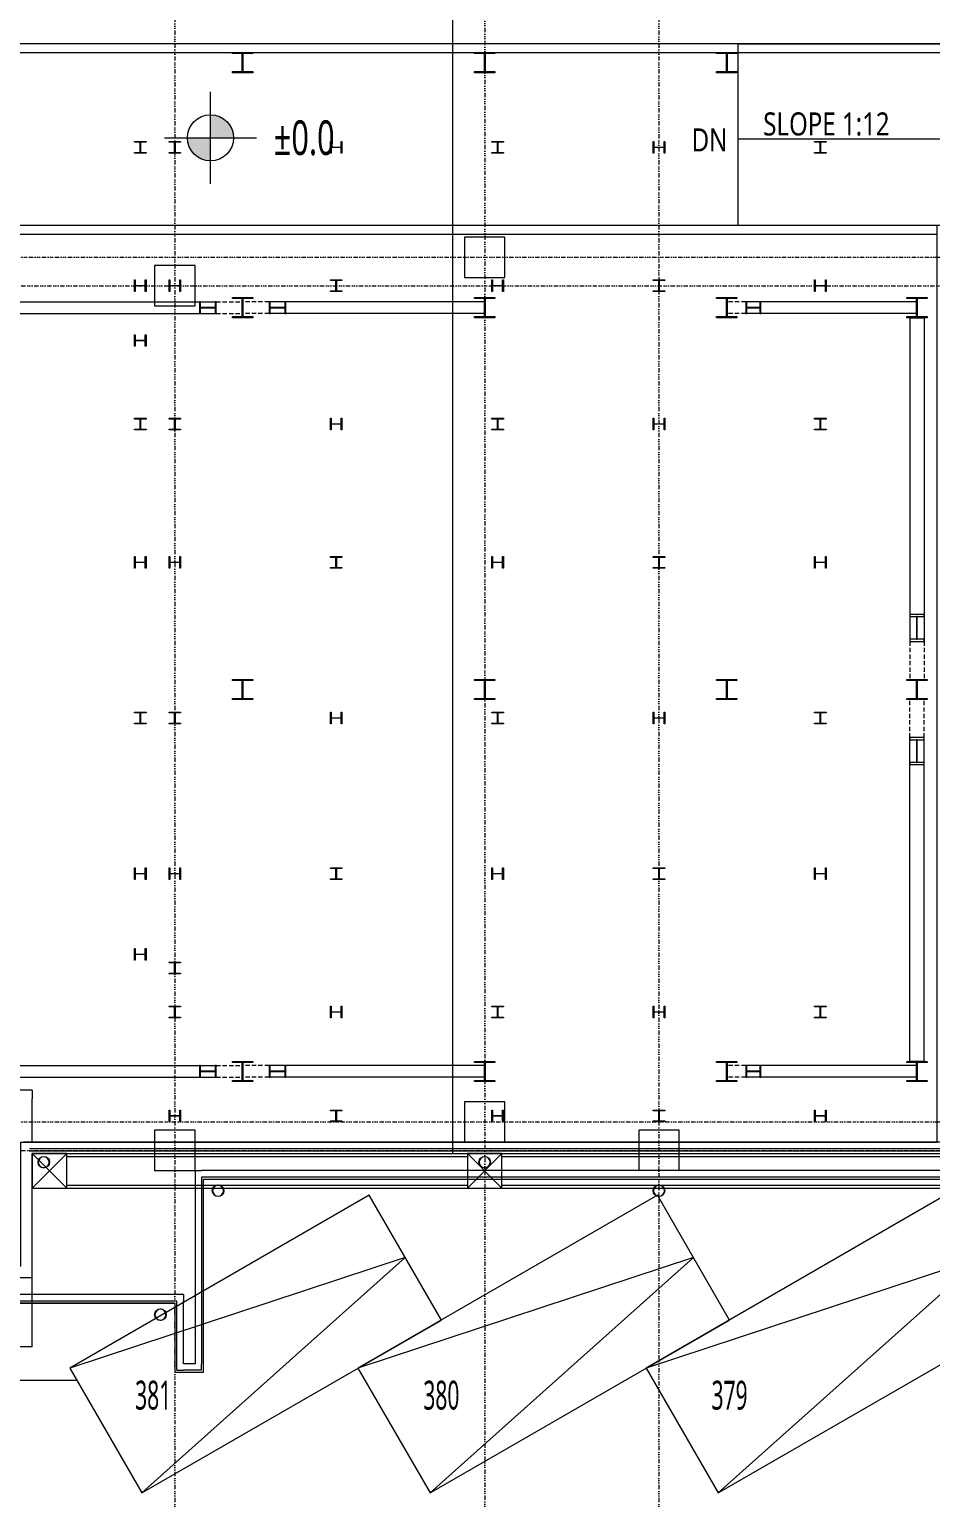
# Model space of a CAD drawing. Extents: x -168053 to 290600, y -560063 to 131745.
# Drawn here: x 148676 to 164314, y -6024 to 19447 of the extents above; entities that cross this region are included whole.
import ezdxf

# ---------------------------------------------------------------- set-up
doc = ezdxf.new("R2010")
doc.units = 0
doc.header["$LTSCALE"] = 250
for name, pattern in [('H12PL1$0$JJP_三點線', [0.9, 0.3, -0.15, 0, -0.15, 0, -0.15, 0, -0.15]), ('H12PL1$0$JJP_虛線(退縮線、投影線、地下室範圍、非屬本工程、圖面分區)', [0.45, 0.3, -0.15]), ('H12PL25$0$JJP_三點線', [0.9, 0.3, -0.15, 0, -0.15, 0, -0.15, 0, -0.15])]:
    doc.linetypes.add(name, pattern=pattern)
for name, color, linetype in [('H12PL1$0$A-LABEL-HIGH.200K', 252, 'Continuous'), ('H12PL1$0$A-OBJE-2D.200K', 252, 'Continuous'), ('H12PL1$0$A-OBJE-MEP', 252, 'Continuous'), ('H12PL1$0$A-WALL-EX', 252, 'Continuous'), ('H12PL1$0$A-WALL-IN.200K', 252, 'Continuous'), ('H12PL1$0$Hattch', 252, 'Continuous'), ('H12PL1$0$L10_14_DRAN', 252, 'Continuous'), ('H12PL1$0$L10_14_KABE1', 252, 'Continuous'), ('H12PL1$0$L10_14_PKG', 252, 'Continuous'), ('H12PL1$0$L10_14_PKG-NN', 252, 'Continuous'), ('H12PL1$0$L10_14_SITE', 252, 'Continuous'), ('H12PL1$0$L10_14_SUGATA3', 252, 'Continuous'), ('H12PL1$0$S-BEAM-SHOW.200K', 252, 'Continuous'), ('H12PL1$0$S-COL', 252, 'Continuous'), ('H12PL1$0$S-COL.200K', 252, 'Continuous'), ('H12PL1$0$S-FNDN', 252, 'Continuous'), ('H12PL1$0$S-GRID', 252, 'Continuous'), ('H12PL1$0$S-SLAB-SHOW.200K', 252, 'Continuous'), ('H12PL25$0$A-OBJE-MEP', 252, 'Continuous'), ('H12PL25$0$A-WALL-EX', 252, 'Continuous'), ('H12PL25$0$S-COL', 252, 'Continuous'), ('H12PL25$0$S-GRID', 252, 'Continuous')]:
    doc.layers.add(name, color=color, linetype=linetype)
doc.styles.add('H12PL1$0$Standard', font='', dxfattribs={"width": 0.8})
doc.styles.get('H12PL1$0$Standard').set_extended_font_data('Microsoft JhengHei')

# ---------------------------------------------------------------- blocks, each defined once
blk = doc.blocks.new('H12PL25')
at = {"layer": 'H12PL25$0$A-OBJE-MEP', "lineweight": 0, "flags": 128}
for points in [[(152045, -700, 1), (151855, -700, 1)], [(159695, -700, 1), (159505, -700, 1)], [(151045, -2850, 1), (150855, -2850, 1)]]:
    blk.add_lwpolyline(points, format="xyb", close=True, dxfattribs=at)
at = {"layer": 'H12PL25$0$A-OBJE-MEP', "lineweight": 0}
for centre in [(151950, -700), (159600, -700), (150950, -2850)]:
    blk.add_circle(centre, 100, dxfattribs=at)
at = {"layer": 'H12PL25$0$A-WALL-EX', "lineweight": 0}
for p, q in [((151700, -465), (151665, -465)), ((151700, -465), (151665, -465)), ((151665, -465), (151665, -500)), ((151665, -500), (151665, -3700)), ((176150, -465), (151700, -465)), ((151200, -2615), (127200, -2615)), ((151235, -2615), (151200, -2615)), ((151235, -2650), (151235, -2615)), ((151235, -2650), (151235, -2615)), ((151235, -3815), (151235, -2650)), ((151235, -3815), (151350, -3815)), ((151235, -3815), (151350, -3815)), ((151665, -3815), (151350, -3815)), ((151665, -3815), (151665, -3700)), ((151665, -3815), (151665, -3700))]:
    blk.add_line(p, q, dxfattribs=at)
at = {"layer": 'H12PL25$0$A-WALL-EX', "lineweight": 0, "flags": 128}
for points in [[(151550, -350), (151665, -350)], [(151550, -350), (151550, -3700)], [(176150, -350), (151665, -350)], [(151700, -500), (167838, -500)], [(151700, -500), (176150, -500)], [(151700, -500), (176150, -500)], [(151700, -500), (176150, -500)], [(151700, -3815), (151700, -500)], [(151350, -2500), (127050, -2500)], [(151350, -2500), (151350, -2615)], [(151200, -2650), (127200, -2650)], [(151200, -2650), (127200, -2650)], [(151200, -2650), (127200, -2650)], [(127200, -2650), (151200, -2650)], [(151200, -2650), (151200, -3850)], [(151350, -3700), (151350, -2615)], [(151550, -3700), (151350, -3700)], [(151700, -3850), (151700, -3815)], [(151200, -3850), (151235, -3850)], [(151235, -3850), (151700, -3850)]]:
    blk.add_lwpolyline(points, dxfattribs=at)
at = {"layer": 'H12PL25$0$S-COL', "lineweight": 0, "flags": 128}
for points in [[(150500, 17300), (150500, 17312), (150583, 17312, 0.41421356), (150596, 17325), (150596, 17475, 0.41421356), (150583, 17488), (150500, 17488), (150500, 17500), (150700, 17500), (150700, 17488), (150617, 17488, 0.41421356), (150604, 17475), (150604, 17325, 0.41421356), (150617, 17312), (150700, 17312), (150700, 17300)], [(151100, 17300), (151100, 17312), (151183, 17312, 0.41421356), (151196, 17325), (151196, 17475, 0.41421356), (151183, 17488), (151100, 17488), (151100, 17500), (151300, 17500), (151300, 17488), (151217, 17488, 0.41421356), (151204, 17475), (151204, 17325, 0.41421356), (151217, 17312), (151300, 17312), (151300, 17300)], [(153900, 17500), (153912, 17500), (153912, 17417, 0.41421356), (153925, 17404), (154075, 17404, 0.41421356), (154088, 17417), (154088, 17500), (154100, 17500), (154100, 17300), (154088, 17300), (154088, 17383, 0.41421356), (154075, 17396), (153925, 17396, 0.41421356), (153912, 17383), (153912, 17300), (153900, 17300)], [(156700, 17300), (156700, 17312), (156783, 17312, 0.41421356), (156796, 17325), (156796, 17475, 0.41421356), (156783, 17488), (156700, 17488), (156700, 17500), (156900, 17500), (156900, 17488), (156817, 17488, 0.41421356), (156804, 17475), (156804, 17325, 0.41421356), (156817, 17312), (156900, 17312), (156900, 17300)], [(159500, 17500), (159512, 17500), (159512, 17417, 0.41421356), (159525, 17404), (159675, 17404, 0.41421356), (159688, 17417), (159688, 17500), (159700, 17500), (159700, 17300), (159688, 17300), (159688, 17383, 0.41421356), (159675, 17396), (159525, 17396, 0.41421356), (159512, 17383), (159512, 17300), (159500, 17300)], [(162300, 17300), (162300, 17312), (162383, 17312, 0.41421356), (162396, 17325), (162396, 17475, 0.41421356), (162383, 17488), (162300, 17488), (162300, 17500), (162500, 17500), (162500, 17488), (162417, 17488, 0.41421356), (162404, 17475), (162404, 17325, 0.41421356), (162417, 17312), (162500, 17312), (162500, 17300)], [(150500, 15100), (150512, 15100), (150512, 15017, 0.41421356), (150525, 15004), (150675, 15004, 0.41421356), (150688, 15017), (150688, 15100), (150700, 15100), (150700, 14900), (150688, 14900), (150688, 14983, 0.41421356), (150675, 14996), (150525, 14996, 0.41421356), (150512, 14983), (150512, 14900), (150500, 14900)], [(151100, 15100), (151112, 15100), (151112, 15017, 0.41421356), (151125, 15004), (151275, 15004, 0.41421356), (151288, 15017), (151288, 15100), (151300, 15100), (151300, 14900), (151288, 14900), (151288, 14983, 0.41421356), (151275, 14996), (151125, 14996, 0.41421356), (151112, 14983), (151112, 14900), (151100, 14900)], [(153900, 14900), (153900, 14912), (153983, 14912, 0.41421356), (153996, 14925), (153996, 15075, 0.41421356), (153983, 15088), (153900, 15088), (153900, 15100), (154100, 15100), (154100, 15088), (154017, 15088, 0.41421356), (154004, 15075), (154004, 14925, 0.41421356), (154017, 14912), (154100, 14912), (154100, 14900)], [(156700, 15100), (156712, 15100), (156712, 15017, 0.41421356), (156725, 15004), (156875, 15004, 0.41421356), (156888, 15017), (156888, 15100), (156900, 15100), (156900, 14900), (156888, 14900), (156888, 14983, 0.41421356), (156875, 14996), (156725, 14996, 0.41421356), (156712, 14983), (156712, 14900), (156700, 14900)], [(159500, 14900), (159500, 14912), (159583, 14912, 0.41421356), (159596, 14925), (159596, 15075, 0.41421356), (159583, 15088), (159500, 15088), (159500, 15100), (159700, 15100), (159700, 15088), (159617, 15088, 0.41421356), (159604, 15075), (159604, 14925, 0.41421356), (159617, 14912), (159700, 14912), (159700, 14900)], [(162300, 15100), (162312, 15100), (162312, 15017, 0.41421356), (162325, 15004), (162475, 15004, 0.41421356), (162488, 15017), (162488, 15100), (162500, 15100), (162500, 14900), (162488, 14900), (162488, 14983, 0.41421356), (162475, 14996), (162325, 14996, 0.41421356), (162312, 14983), (162312, 14900), (162300, 14900)], [(150500, 14150), (150512, 14150), (150512, 14067, 0.41421356), (150525, 14054), (150675, 14054, 0.41421356), (150688, 14067), (150688, 14150), (150700, 14150), (150700, 13950), (150688, 13950), (150688, 14033, 0.41421356), (150675, 14046), (150525, 14046, 0.41421356), (150512, 14033), (150512, 13950), (150500, 13950)], [(150500, 12500), (150500, 12512), (150583, 12512, 0.41421356), (150596, 12525), (150596, 12675, 0.41421356), (150583, 12688), (150500, 12688), (150500, 12700), (150700, 12700), (150700, 12688), (150617, 12688, 0.41421356), (150604, 12675), (150604, 12525, 0.41421356), (150617, 12512), (150700, 12512), (150700, 12500)], [(151100, 12500), (151100, 12512), (151183, 12512, 0.41421356), (151196, 12525), (151196, 12675, 0.41421356), (151183, 12688), (151100, 12688), (151100, 12700), (151300, 12700), (151300, 12688), (151217, 12688, 0.41421356), (151204, 12675), (151204, 12525, 0.41421356), (151217, 12512), (151300, 12512), (151300, 12500)], [(153900, 12700), (153912, 12700), (153912, 12617, 0.41421356), (153925, 12604), (154075, 12604, 0.41421356), (154088, 12617), (154088, 12700), (154100, 12700), (154100, 12500), (154088, 12500), (154088, 12583, 0.41421356), (154075, 12596), (153925, 12596, 0.41421356), (153912, 12583), (153912, 12500), (153900, 12500)], [(156700, 12500), (156700, 12512), (156783, 12512, 0.41421356), (156796, 12525), (156796, 12675, 0.41421356), (156783, 12688), (156700, 12688), (156700, 12700), (156900, 12700), (156900, 12688), (156817, 12688, 0.41421356), (156804, 12675), (156804, 12525, 0.41421356), (156817, 12512), (156900, 12512), (156900, 12500)], [(159500, 12700), (159512, 12700), (159512, 12617, 0.41421356), (159525, 12604), (159675, 12604, 0.41421356), (159688, 12617), (159688, 12700), (159700, 12700), (159700, 12500), (159688, 12500), (159688, 12583, 0.41421356), (159675, 12596), (159525, 12596, 0.41421356), (159512, 12583), (159512, 12500), (159500, 12500)], [(162300, 12500), (162300, 12512), (162383, 12512, 0.41421356), (162396, 12525), (162396, 12675, 0.41421356), (162383, 12688), (162300, 12688), (162300, 12700), (162500, 12700), (162500, 12688), (162417, 12688, 0.41421356), (162404, 12675), (162404, 12525, 0.41421356), (162417, 12512), (162500, 12512), (162500, 12500)], [(150500, 10300), (150512, 10300), (150512, 10217, 0.41421356), (150525, 10204), (150675, 10204, 0.41421356), (150688, 10217), (150688, 10300), (150700, 10300), (150700, 10100), (150688, 10100), (150688, 10183, 0.41421356), (150675, 10196), (150525, 10196, 0.41421356), (150512, 10183), (150512, 10100), (150500, 10100)], [(151100, 10300), (151112, 10300), (151112, 10217, 0.41421356), (151125, 10204), (151275, 10204, 0.41421356), (151288, 10217), (151288, 10300), (151300, 10300), (151300, 10100), (151288, 10100), (151288, 10183, 0.41421356), (151275, 10196), (151125, 10196, 0.41421356), (151112, 10183), (151112, 10100), (151100, 10100)], [(153900, 10100), (153900, 10112), (153983, 10112, 0.41421356), (153996, 10125), (153996, 10275, 0.41421356), (153983, 10288), (153900, 10288), (153900, 10300), (154100, 10300), (154100, 10288), (154017, 10288, 0.41421356), (154004, 10275), (154004, 10125, 0.41421356), (154017, 10112), (154100, 10112), (154100, 10100)], [(156700, 10300), (156712, 10300), (156712, 10217, 0.41421356), (156725, 10204), (156875, 10204, 0.41421356), (156888, 10217), (156888, 10300), (156900, 10300), (156900, 10100), (156888, 10100), (156888, 10183, 0.41421356), (156875, 10196), (156725, 10196, 0.41421356), (156712, 10183), (156712, 10100), (156700, 10100)], [(159500, 10100), (159500, 10112), (159583, 10112, 0.41421356), (159596, 10125), (159596, 10275, 0.41421356), (159583, 10288), (159500, 10288), (159500, 10300), (159700, 10300), (159700, 10288), (159617, 10288, 0.41421356), (159604, 10275), (159604, 10125, 0.41421356), (159617, 10112), (159700, 10112), (159700, 10100)], [(162300, 10300), (162312, 10300), (162312, 10217, 0.41421356), (162325, 10204), (162475, 10204, 0.41421356), (162488, 10217), (162488, 10300), (162500, 10300), (162500, 10100), (162488, 10100), (162488, 10183, 0.41421356), (162475, 10196), (162325, 10196, 0.41421356), (162312, 10183), (162312, 10100), (162300, 10100)], [(150500, 7400), (150500, 7412), (150583, 7412, 0.41421356), (150596, 7425), (150596, 7575, 0.41421356), (150583, 7588), (150500, 7588), (150500, 7600), (150700, 7600), (150700, 7588), (150617, 7588, 0.41421356), (150604, 7575), (150604, 7425, 0.41421356), (150617, 7412), (150700, 7412), (150700, 7400)], [(151100, 7400), (151100, 7412), (151183, 7412, 0.41421356), (151196, 7425), (151196, 7575, 0.41421356), (151183, 7588), (151100, 7588), (151100, 7600), (151300, 7600), (151300, 7588), (151217, 7588, 0.41421356), (151204, 7575), (151204, 7425, 0.41421356), (151217, 7412), (151300, 7412), (151300, 7400)], [(153900, 7600), (153912, 7600), (153912, 7517, 0.41421356), (153925, 7504), (154075, 7504, 0.41421356), (154088, 7517), (154088, 7600), (154100, 7600), (154100, 7400), (154088, 7400), (154088, 7483, 0.41421356), (154075, 7496), (153925, 7496, 0.41421356), (153912, 7483), (153912, 7400), (153900, 7400)], [(156700, 7400), (156700, 7412), (156783, 7412, 0.41421356), (156796, 7425), (156796, 7575, 0.41421356), (156783, 7588), (156700, 7588), (156700, 7600), (156900, 7600), (156900, 7588), (156817, 7588, 0.41421356), (156804, 7575), (156804, 7425, 0.41421356), (156817, 7412), (156900, 7412), (156900, 7400)], [(159500, 7600), (159512, 7600), (159512, 7517, 0.41421356), (159525, 7504), (159675, 7504, 0.41421356), (159688, 7517), (159688, 7600), (159700, 7600), (159700, 7400), (159688, 7400), (159688, 7483, 0.41421356), (159675, 7496), (159525, 7496, 0.41421356), (159512, 7483), (159512, 7400), (159500, 7400)], [(162300, 7400), (162300, 7412), (162383, 7412, 0.41421356), (162396, 7425), (162396, 7575, 0.41421356), (162383, 7588), (162300, 7588), (162300, 7600), (162500, 7600), (162500, 7588), (162417, 7588, 0.41421356), (162404, 7575), (162404, 7425, 0.41421356), (162417, 7412), (162500, 7412), (162500, 7400)], [(150500, 4900), (150512, 4900), (150512, 4817, 0.41421356), (150525, 4804), (150675, 4804, 0.41421356), (150688, 4817), (150688, 4900), (150700, 4900), (150700, 4700), (150688, 4700), (150688, 4783, 0.41421356), (150675, 4796), (150525, 4796, 0.41421356), (150512, 4783), (150512, 4700), (150500, 4700)], [(151100, 4900), (151112, 4900), (151112, 4817, 0.41421356), (151125, 4804), (151275, 4804, 0.41421356), (151288, 4817), (151288, 4900), (151300, 4900), (151300, 4700), (151288, 4700), (151288, 4783, 0.41421356), (151275, 4796), (151125, 4796, 0.41421356), (151112, 4783), (151112, 4700), (151100, 4700)], [(153900, 4700), (153900, 4712), (153983, 4712, 0.41421356), (153996, 4725), (153996, 4875, 0.41421356), (153983, 4888), (153900, 4888), (153900, 4900), (154100, 4900), (154100, 4888), (154017, 4888, 0.41421356), (154004, 4875), (154004, 4725, 0.41421356), (154017, 4712), (154100, 4712), (154100, 4700)], [(156700, 4900), (156712, 4900), (156712, 4817, 0.41421356), (156725, 4804), (156875, 4804, 0.41421356), (156888, 4817), (156888, 4900), (156900, 4900), (156900, 4700), (156888, 4700), (156888, 4783, 0.41421356), (156875, 4796), (156725, 4796, 0.41421356), (156712, 4783), (156712, 4700), (156700, 4700)], [(159500, 4700), (159500, 4712), (159583, 4712, 0.41421356), (159596, 4725), (159596, 4875, 0.41421356), (159583, 4888), (159500, 4888), (159500, 4900), (159700, 4900), (159700, 4888), (159617, 4888, 0.41421356), (159604, 4875), (159604, 4725, 0.41421356), (159617, 4712), (159700, 4712), (159700, 4700)], [(162300, 4900), (162312, 4900), (162312, 4817, 0.41421356), (162325, 4804), (162475, 4804, 0.41421356), (162488, 4817), (162488, 4900), (162500, 4900), (162500, 4700), (162488, 4700), (162488, 4783, 0.41421356), (162475, 4796), (162325, 4796, 0.41421356), (162312, 4783), (162312, 4700), (162300, 4700)], [(150500, 3500), (150512, 3500), (150512, 3417, 0.41421356), (150525, 3404), (150675, 3404, 0.41421356), (150688, 3417), (150688, 3500), (150700, 3500), (150700, 3300), (150688, 3300), (150688, 3383, 0.41421356), (150675, 3396), (150525, 3396, 0.41421356), (150512, 3383), (150512, 3300), (150500, 3300)], [(151100, 3065), (151100, 3077), (151183, 3077, 0.41421356), (151196, 3090), (151196, 3240, 0.41421356), (151183, 3253), (151100, 3253), (151100, 3265), (151300, 3265), (151300, 3253), (151217, 3253, 0.41421356), (151204, 3240), (151204, 3090, 0.41421356), (151217, 3077), (151300, 3077), (151300, 3065)], [(151100, 2300), (151100, 2312), (151183, 2312, 0.41421356), (151196, 2325), (151196, 2475, 0.41421356), (151183, 2488), (151100, 2488), (151100, 2500), (151300, 2500), (151300, 2488), (151217, 2488, 0.41421356), (151204, 2475), (151204, 2325, 0.41421356), (151217, 2312), (151300, 2312), (151300, 2300)], [(153900, 2500), (153912, 2500), (153912, 2417, 0.41421356), (153925, 2404), (154075, 2404, 0.41421356), (154088, 2417), (154088, 2500), (154100, 2500), (154100, 2300), (154088, 2300), (154088, 2383, 0.41421356), (154075, 2396), (153925, 2396, 0.41421356), (153912, 2383), (153912, 2300), (153900, 2300)], [(156700, 2300), (156700, 2312), (156783, 2312, 0.41421356), (156796, 2325), (156796, 2475, 0.41421356), (156783, 2488), (156700, 2488), (156700, 2500), (156900, 2500), (156900, 2488), (156817, 2488, 0.41421356), (156804, 2475), (156804, 2325, 0.41421356), (156817, 2312), (156900, 2312), (156900, 2300)], [(159500, 2500), (159512, 2500), (159512, 2417, 0.41421356), (159525, 2404), (159675, 2404, 0.41421356), (159688, 2417), (159688, 2500), (159700, 2500), (159700, 2300), (159688, 2300), (159688, 2383, 0.41421356), (159675, 2396), (159525, 2396, 0.41421356), (159512, 2383), (159512, 2300), (159500, 2300)], [(162300, 2300), (162300, 2312), (162383, 2312, 0.41421356), (162396, 2325), (162396, 2475, 0.41421356), (162383, 2488), (162300, 2488), (162300, 2500), (162500, 2500), (162500, 2488), (162417, 2488, 0.41421356), (162404, 2475), (162404, 2325, 0.41421356), (162417, 2312), (162500, 2312), (162500, 2300)], [(151100, 700), (151112, 700), (151112, 617, 0.41421356), (151125, 604), (151275, 604, 0.41421356), (151288, 617), (151288, 700), (151300, 700), (151300, 500), (151288, 500), (151288, 583, 0.41421356), (151275, 596), (151125, 596, 0.41421356), (151112, 583), (151112, 500), (151100, 500)], [(153900, 500), (153900, 512), (153983, 512, 0.41421356), (153996, 525), (153996, 675, 0.41421356), (153983, 688), (153900, 688), (153900, 700), (154100, 700), (154100, 688), (154017, 688, 0.41421356), (154004, 675), (154004, 525, 0.41421356), (154017, 512), (154100, 512), (154100, 500)], [(156700, 700), (156712, 700), (156712, 617, 0.41421356), (156725, 604), (156875, 604, 0.41421356), (156888, 617), (156888, 700), (156900, 700), (156900, 500), (156888, 500), (156888, 583, 0.41421356), (156875, 596), (156725, 596, 0.41421356), (156712, 583), (156712, 500), (156700, 500)], [(159500, 500), (159500, 512), (159583, 512, 0.41421356), (159596, 525), (159596, 675, 0.41421356), (159583, 688), (159500, 688), (159500, 700), (159700, 700), (159700, 688), (159617, 688, 0.41421356), (159604, 675), (159604, 525, 0.41421356), (159617, 512), (159700, 512), (159700, 500)], [(162300, 700), (162312, 700), (162312, 617, 0.41421356), (162325, 604), (162475, 604, 0.41421356), (162488, 617), (162488, 700), (162500, 700), (162500, 500), (162488, 500), (162488, 583, 0.41421356), (162475, 596), (162325, 596, 0.41421356), (162312, 583), (162312, 500), (162300, 500)]]:
    blk.add_lwpolyline(points, format="xyb", close=True, dxfattribs=at)
for points in [[(150850, 14650), (151550, 14650), (151550, 15350), (150850, 15350)], [(150850, 350), (150850, -350), (151550, -350), (151550, 350)]]:
    blk.add_lwpolyline(points, close=True, dxfattribs=at)
blk.add_lwpolyline([(159950, -350), (159950, 350), (159250, 350), (159250, -350)], dxfattribs=at)
at = {"layer": 'H12PL25$0$S-GRID', "linetype": 'H12PL25$0$JJP_三點線', "lineweight": 0}
for p, q in [((151200, 128250), (151200, -28000)), ((159600, 128250), (159600, -28000)), ((-29000, 15000), (289600, 15000)), ((-29000, 0), (289600, 0))]:
    blk.add_line(p, q, dxfattribs=at)
blk = doc.blocks.new('H12PL1')
at = {"layer": 'H12PL1$0$Hattch', "linetype": 'Continuous', "lineweight": 0}
for points in [[(154842.19, 17071.41), (155242.19, 17071.41), (155211.74, 17224.48), (155125.03, 17354.25), (154995.26, 17440.96), (154842.19, 17471.41)], [(154842.19, 17071.41), (154442.19, 17071.41), (154472.64, 16918.33), (154559.35, 16788.56), (154689.12, 16701.85), (154842.19, 16671.41)]]:
    blk.add_hatch(color=256, dxfattribs=at).paths.add_polyline_path(points)
at = {"layer": 'H12PL1$0$A-LABEL-HIGH.200K', "lineweight": 0}
for p, q in [((154842.19, 16271.41), (154842.19, 17871.41)), ((154042.19, 17071.41), (155642.19, 17071.41))]:
    blk.add_line(p, q, dxfattribs=at)
blk.add_circle((154842.19, 17071.41), 400, dxfattribs=at)
at = {"layer": 'H12PL1$0$A-OBJE-2D.200K', "lineweight": 0, "flags": 128}
blk.add_lwpolyline([(167600, 17050), (164000, 17050)], dxfattribs=at)
at = {"layer": 'H12PL1$0$A-OBJE-MEP', "lineweight": 0, "flags": 128}
for points in [[(152045, -700, 1), (151855, -700, 1)], [(159695, -700, 1), (159505, -700, 1)]]:
    blk.add_lwpolyline(points, format="xyb", close=True, dxfattribs=at)
at = {"layer": 'H12PL1$0$A-OBJE-MEP', "lineweight": 0}
for centre in [(151950, -700), (159600, -700)]:
    blk.add_circle(centre, 100, dxfattribs=at)
at = {"layer": 'H12PL1$0$A-WALL-EX', "lineweight": 0}
blk.add_line((170650, -465), (151700, -465), dxfattribs=at)
at = {"layer": 'H12PL1$0$A-WALL-EX', "lineweight": 0, "flags": 128}
for points in [[(170650, -350), (151665, -350)], [(151700, -500), (176150, -500)], [(151700, -500), (176150, -500)], [(151700, -500), (176150, -500)], [(151700, -500), (176150, -500)], [(151700, -500), (176150, -500)], [(151700, -500), (176150, -500)], [(151700, -500), (176150, -500)], [(151700, -500), (170650, -500)]]:
    blk.add_lwpolyline(points, dxfattribs=at)
at = {"layer": 'H12PL1$0$A-WALL-IN.200K', "lineweight": 0, "flags": 128}
for points in [[(243150, 18700), (39500, 18700)], [(151375, 18550), (155225, 18550)], [(155575, 18550), (159425, 18550)], [(159775, 18550), (163625, 18550)], [(163975, 18550), (167825, 18550)], [(167450, 15550), (42650, 15550)], [(102550, 15400), (167450, 15400)], [(151750, 550), (126650, 550)], [(151750, 550), (151750, 400)], [(151750, -350), (151750, 400)], [(151750, -350), (151600, -350)]]:
    blk.add_lwpolyline(points, dxfattribs=at)
at = {"layer": 'H12PL1$0$L10_14_DRAN', "lineweight": 0}
for centre in [(151950, -700), (159600, -700)]:
    blk.add_circle(centre, 100, dxfattribs=at)
at = {"layer": 'H12PL1$0$L10_14_KABE1', "lineweight": 0}
for p, q in [((151750, -3900), (151750, -550)), ((151750, -550), (176100, -550)), ((151750, -3900), (151150, -3900))]:
    blk.add_line(p, q, dxfattribs=at)
at = {"layer": 'H12PL1$0$L10_14_PKG', "lineweight": 0, "flags": 128}
for points in [[(153651.92, -6437.53), (158848.08, -3437.53), (157598.08, -1272.47), (152401.92, -4272.47)], [(158651.92, -6437.53), (163848.08, -3437.53), (162598.08, -1272.47), (157401.92, -4272.47)], [(163651.92, -6437.53), (168848.08, -3437.53), (167598.08, -1272.47), (162401.92, -4272.47)]]:
    blk.add_lwpolyline(points, close=True, dxfattribs=at)
for points in [[(153651.92, -6437.53), (158223.08, -2355), (152401.92, -4272.47)], [(158651.92, -6437.53), (163223.08, -2355), (157401.92, -4272.47)], [(163651.92, -6437.53), (168223.08, -2355), (162401.92, -4272.47)]]:
    blk.add_lwpolyline(points, dxfattribs=at)
at = {"layer": 'H12PL1$0$L10_14_SITE', "lineweight": 0}
blk.add_line((152524.63, -4485), (123488.96, -4485), dxfattribs=at)
at = {"layer": 'H12PL1$0$L10_14_SUGATA3', "lineweight": 0}
for p, q in [((151750, -1150), (152350, -550)), ((151750, -550), (152350, -1150)), ((152350, -600), (159300, -600)), ((159300, -1150), (159900, -550)), ((159300, -550), (159900, -1150)), ((159900, -600), (167700, -600)), ((152350, -1100), (159300, -1100)), ((152350, -1150), (175500, -1150)), ((159900, -1100), (167700, -1100))]:
    blk.add_line(p, q, dxfattribs=at)
at = {"layer": 'H12PL1$0$L10_14_SUGATA3', "lineweight": 0, "flags": 128}
for points in [[(151750, -1150), (152350, -1150), (152350, -550), (151750, -550)], [(159300, -1150), (159900, -1150), (159900, -550), (159300, -550)]]:
    blk.add_lwpolyline(points, close=True, dxfattribs=at)
at = {"layer": 'H12PL1$0$S-BEAM-SHOW.200K', "lineweight": 0}
for p, q in [((151200, 14225), (154940.01, 14225)), ((151200, 14025), (154940.01, 14025)), ((154666.83, 14225), (154649.39, 14225)), ((154649.39, 14225), (154649.39, 14025)), ((154649.39, 14025), (154666.83, 14025)), ((154666.83, 14135), (154666.83, 14225)), ((154669.38, 14130.76), (154666.83, 14135)), ((154666.83, 14115), (154669.38, 14119.24)), ((154666.83, 14025), (154666.83, 14115)), ((154675.55, 14129), (154669.38, 14130.76)), ((154669.38, 14119.24), (154675.55, 14121)), ((154913.85, 14129), (154675.55, 14129)), ((154675.55, 14121), (154913.85, 14121)), ((154920.02, 14130.76), (154913.85, 14129)), ((154913.85, 14121), (154920.02, 14119.24)), ((154922.57, 14135), (154920.02, 14130.76)), ((154920.02, 14119.24), (154922.57, 14115)), ((154940.01, 14225), (154922.57, 14225)), ((154922.57, 14225), (154922.57, 14135)), ((154922.57, 14115), (154922.57, 14025)), ((154922.57, 14025), (154940.01, 14025)), ((154940.01, 14025), (154940.01, 14225)), ((159600, 14225), (155859.99, 14225)), ((155877.43, 14225), (155859.99, 14225)), ((155859.99, 14225), (155859.99, 14025)), ((159600, 14025), (155859.99, 14025)), ((155859.99, 14025), (155877.43, 14025)), ((155877.43, 14135), (155877.43, 14225)), ((155879.98, 14130.76), (155877.43, 14135)), ((155877.43, 14115), (155879.98, 14119.24)), ((155877.43, 14025), (155877.43, 14115)), ((155886.15, 14129), (155879.98, 14130.76)), ((155879.98, 14119.24), (155886.15, 14121)), ((156124.45, 14129), (155886.15, 14129)), ((155886.15, 14121), (156124.45, 14121)), ((156130.62, 14130.76), (156124.45, 14129)), ((156124.45, 14121), (156130.62, 14119.24)), ((156133.17, 14135), (156130.62, 14130.76)), ((156130.62, 14119.24), (156133.17, 14115)), ((156150.61, 14225), (156133.17, 14225)), ((156133.17, 14225), (156133.17, 14135)), ((156133.17, 14115), (156133.17, 14025)), ((156133.17, 14025), (156150.61, 14025)), ((156150.61, 14025), (156150.61, 14225)), ((159600, 14225), (159600, 14025)), ((167100, 14225), (164130.06, 14225)), ((164145.64, 14225), (164130.06, 14225)), ((164130.06, 14225), (164130.06, 14025)), ((167100, 14025), (164130.06, 14025)), ((164130.06, 14025), (164145.64, 14025)), ((164145.64, 14135), (164145.64, 14225)), ((164147.93, 14130.76), (164145.64, 14135)), ((164145.64, 14115), (164147.93, 14119.24)), ((164145.64, 14025), (164145.64, 14115)), ((164153.43, 14129), (164147.93, 14130.76)), ((164147.93, 14119.24), (164153.43, 14121)), ((164366.39, 14129), (164153.43, 14129)), ((164153.43, 14121), (164366.39, 14121)), ((164371.9, 14130.76), (164366.39, 14129)), ((164366.39, 14121), (164371.9, 14119.24)), ((164374.18, 14135), (164371.9, 14130.76)), ((164371.9, 14119.24), (164374.18, 14115)), ((164389.76, 14225), (164374.18, 14225)), ((164374.18, 14225), (164374.18, 14135)), ((164374.18, 14115), (164374.18, 14025)), ((164374.18, 14025), (164389.76, 14025)), ((164389.76, 14025), (164389.76, 14225)), ((167100, 14225), (167100, 14025)), ((166975, 13950), (166975, 8333.91)), ((166975, 13950), (167225, 13950)), ((167225, 13950), (167225, 8333.91)), ((167225, 8801.98), (166975, 8801.98)), ((166975, 8801.98), (166975, 8764.53)), ((166975, 8764.53), (167094, 8764.53)), ((167094, 8764.53), (167106, 8764.53)), ((167106, 8764.53), (167094, 8764.53)), ((167094, 8764.53), (167094, 8371.36)), ((167106, 8764.53), (167225, 8764.53)), ((167106, 8371.36), (167106, 8764.53)), ((167225, 8764.53), (167225, 8801.98)), ((166975, 8371.36), (166975, 8333.91)), ((167094, 8371.36), (166975, 8371.36)), ((166975, 8333.91), (167225, 8333.91)), ((167094, 8371.36), (167106, 8371.36)), ((167106, 8371.36), (167094, 8371.36)), ((167225, 8371.36), (167106, 8371.36)), ((167225, 8333.91), (167225, 8371.36)), ((166975, 1050), (166975, 6666.09)), ((167225, 6666.09), (166975, 6666.09)), ((166975, 6666.09), (166975, 6628.64)), ((166975, 6628.64), (167094, 6628.64)), ((167106, 6628.64), (167094, 6628.64)), ((167094, 6628.64), (167094, 6235.47)), ((167094, 6628.64), (167106, 6628.64)), ((167106, 6235.47), (167106, 6628.64)), ((167106, 6628.64), (167225, 6628.64)), ((167225, 1050), (167225, 6666.09)), ((167225, 6628.64), (167225, 6666.09)), ((166975, 6235.47), (166975, 6198.02)), ((167094, 6235.47), (166975, 6235.47)), ((166975, 6198.02), (167225, 6198.02)), ((167106, 6235.47), (167094, 6235.47)), ((167094, 6235.47), (167106, 6235.47)), ((167225, 6235.47), (167106, 6235.47)), ((167225, 6198.02), (167225, 6235.47)), ((167225, 1050), (166975, 1050)), ((151200, 975), (154940.01, 975)), ((151200, 775), (154940.01, 775)), ((154666.83, 975), (154649.39, 975)), ((154649.39, 975), (154649.39, 775)), ((154649.39, 775), (154666.83, 775)), ((154666.83, 885), (154666.83, 975)), ((154669.38, 880.76), (154666.83, 885)), ((154666.83, 865), (154669.38, 869.24)), ((154666.83, 775), (154666.83, 865)), ((154675.55, 879), (154669.38, 880.76)), ((154669.38, 869.24), (154675.55, 871)), ((154913.85, 879), (154675.55, 879)), ((154675.55, 871), (154913.85, 871)), ((154920.02, 880.76), (154913.85, 879)), ((154913.85, 871), (154920.02, 869.24)), ((154922.57, 885), (154920.02, 880.76)), ((154920.02, 869.24), (154922.57, 865)), ((154940.01, 975), (154922.57, 975)), ((154922.57, 975), (154922.57, 885)), ((154922.57, 865), (154922.57, 775)), ((154922.57, 775), (154940.01, 775)), ((154940.01, 775), (154940.01, 975)), ((159600, 975), (155859.99, 975)), ((155877.43, 975), (155859.99, 975)), ((155859.99, 975), (155859.99, 775)), ((159600, 775), (155859.99, 775)), ((155859.99, 775), (155877.43, 775)), ((155877.43, 885), (155877.43, 975)), ((155879.98, 880.76), (155877.43, 885)), ((155877.43, 865), (155879.98, 869.24)), ((155877.43, 775), (155877.43, 865)), ((155886.15, 879), (155879.98, 880.76)), ((155879.98, 869.24), (155886.15, 871)), ((156124.45, 879), (155886.15, 879)), ((155886.15, 871), (156124.45, 871)), ((156130.62, 880.76), (156124.45, 879)), ((156124.45, 871), (156130.62, 869.24)), ((156133.17, 885), (156130.62, 880.76)), ((156130.62, 869.24), (156133.17, 865)), ((156150.61, 975), (156133.17, 975)), ((156133.17, 975), (156133.17, 885)), ((156133.17, 865), (156133.17, 775)), ((156133.17, 775), (156150.61, 775)), ((156150.61, 775), (156150.61, 975)), ((159600, 975), (159600, 775)), ((167100, 975), (164130.06, 975)), ((164145.64, 975), (164130.06, 975)), ((164130.06, 975), (164130.06, 775)), ((167100, 775), (164130.06, 775)), ((164130.06, 775), (164145.64, 775)), ((164145.64, 885), (164145.64, 975)), ((164147.93, 880.76), (164145.64, 885)), ((164145.64, 865), (164147.93, 869.24)), ((164145.64, 775), (164145.64, 865)), ((164153.43, 879), (164147.93, 880.76)), ((164147.93, 869.24), (164153.43, 871)), ((164366.39, 879), (164153.43, 879)), ((164153.43, 871), (164366.39, 871)), ((164371.9, 880.76), (164366.39, 879)), ((164366.39, 871), (164371.9, 869.24)), ((164374.18, 885), (164371.9, 880.76)), ((164371.9, 869.24), (164374.18, 865)), ((164389.76, 975), (164374.18, 975)), ((164374.18, 975), (164374.18, 885)), ((164374.18, 865), (164374.18, 775)), ((164374.18, 775), (164389.76, 775)), ((164389.76, 775), (164389.76, 975)), ((167100, 975), (167100, 775))]:
    blk.add_line(p, q, dxfattribs=at)
at = {"layer": 'H12PL1$0$S-BEAM-SHOW.200K', "linetype": 'H12PL1$0$JJP_虛線(退縮線、投影線、地下室範圍、非屬本工程、圖面分區)', "lineweight": 0}
for p, q in [((154940.01, 14225), (155400, 14225)), ((154940.01, 14025), (155400, 14025)), ((155859.99, 14225), (155400, 14225)), ((155859.99, 14025), (155400, 14025)), ((164130.06, 14225), (163800, 14225)), ((163800, 14225), (163800, 14025)), ((164130.06, 14025), (163800, 14025)), ((166975, 8333.91), (166975, 7675)), ((167225, 8333.91), (167225, 7675)), ((166975, 7675), (167225, 7675)), ((166975, 6666.09), (166975, 7325)), ((167225, 7325), (166975, 7325)), ((167225, 6666.09), (167225, 7325)), ((154940.01, 975), (155400, 975)), ((154940.01, 775), (155400, 775)), ((155859.99, 975), (155400, 975)), ((155859.99, 775), (155400, 775)), ((164130.06, 975), (163800, 975)), ((163800, 975), (163800, 775)), ((164130.06, 775), (163800, 775))]:
    blk.add_line(p, q, dxfattribs=at)
at = {"layer": 'H12PL1$0$S-COL', "lineweight": 0, "flags": 128}
blk.add_lwpolyline([(159250, 14650), (159950, 14650), (159950, 15350), (159250, 15350)], close=True, dxfattribs=at)
blk.add_lwpolyline([(159950, -350), (159950, 350), (159250, 350), (159250, -350)], dxfattribs=at)
at = {"layer": 'H12PL1$0$S-COL.200K', "lineweight": 0, "flags": 128}
for points in [[(155575, 18550), (155575, 18531), (155413, 18531, 0.41421356), (155406, 18524), (155406, 18226, 0.41421356), (155413, 18219), (155575, 18219), (155575, 18200), (155225, 18200), (155225, 18219), (155387, 18219, 0.41421356), (155394, 18226), (155394, 18524, 0.41421356), (155387, 18531), (155225, 18531), (155225, 18550)], [(159775, 18550), (159775, 18531), (159613, 18531, 0.41421356), (159606, 18524), (159606, 18226, 0.41421356), (159613, 18219), (159775, 18219), (159775, 18200), (159425, 18200), (159425, 18219), (159587, 18219, 0.41421356), (159594, 18226), (159594, 18524, 0.41421356), (159587, 18531), (159425, 18531), (159425, 18550)], [(163975, 18550), (163975, 18531), (163813, 18531, 0.41421356), (163806, 18524), (163806, 18226, 0.41421356), (163813, 18219), (163975, 18219), (163975, 18200), (163625, 18200), (163625, 18219), (163787, 18219, 0.41421356), (163794, 18226), (163794, 18524, 0.41421356), (163787, 18531), (163625, 18531), (163625, 18550)], [(155575, 14300), (155575, 14281), (155413, 14281, 0.41421356), (155406, 14274), (155406, 13976, 0.41421356), (155413, 13969), (155575, 13969), (155575, 13950), (155225, 13950), (155225, 13969), (155387, 13969, 0.41421356), (155394, 13976), (155394, 14274, 0.41421356), (155387, 14281), (155225, 14281), (155225, 14300)], [(159775, 14300), (159775, 14281), (159613, 14281, 0.41421356), (159606, 14274), (159606, 13976, 0.41421356), (159613, 13969), (159775, 13969), (159775, 13950), (159425, 13950), (159425, 13969), (159587, 13969, 0.41421356), (159594, 13976), (159594, 14274, 0.41421356), (159587, 14281), (159425, 14281), (159425, 14300)], [(163975, 14300), (163975, 14281), (163813, 14281, 0.41421356), (163806, 14274), (163806, 13976, 0.41421356), (163813, 13969), (163975, 13969), (163975, 13950), (163625, 13950), (163625, 13969), (163787, 13969, 0.41421356), (163794, 13976), (163794, 14274, 0.41421356), (163787, 14281), (163625, 14281), (163625, 14300)], [(167275, 14300), (167275, 14281), (167113, 14281, 0.41421356), (167106, 14274), (167106, 13976, 0.41421356), (167113, 13969), (167275, 13969), (167275, 13950), (166925, 13950), (166925, 13969), (167087, 13969, 0.41421356), (167094, 13976), (167094, 14274, 0.41421356), (167087, 14281), (166925, 14281), (166925, 14300)], [(155575, 7675), (155575, 7656), (155413, 7656, 0.41421356), (155406, 7649), (155406, 7351, 0.41421356), (155413, 7344), (155575, 7344), (155575, 7325), (155225, 7325), (155225, 7344), (155387, 7344, 0.41421356), (155394, 7351), (155394, 7649, 0.41421356), (155387, 7656), (155225, 7656), (155225, 7675)], [(159775, 7675), (159775, 7656), (159613, 7656, 0.41421356), (159606, 7649), (159606, 7351, 0.41421356), (159613, 7344), (159775, 7344), (159775, 7325), (159425, 7325), (159425, 7344), (159587, 7344, 0.41421356), (159594, 7351), (159594, 7649, 0.41421356), (159587, 7656), (159425, 7656), (159425, 7675)], [(163975, 7675), (163975, 7656), (163813, 7656, 0.41421356), (163806, 7649), (163806, 7351, 0.41421356), (163813, 7344), (163975, 7344), (163975, 7325), (163625, 7325), (163625, 7344), (163787, 7344, 0.41421356), (163794, 7351), (163794, 7649, 0.41421356), (163787, 7656), (163625, 7656), (163625, 7675)], [(167275, 7675), (167275, 7656), (167113, 7656, 0.41421356), (167106, 7649), (167106, 7351, 0.41421356), (167113, 7344), (167275, 7344), (167275, 7325), (166925, 7325), (166925, 7344), (167087, 7344, 0.41421356), (167094, 7351), (167094, 7649, 0.41421356), (167087, 7656), (166925, 7656), (166925, 7675)], [(155575, 1050), (155575, 1031), (155413, 1031, 0.41421356), (155406, 1024), (155406, 726, 0.41421356), (155413, 719), (155575, 719), (155575, 700), (155225, 700), (155225, 719), (155387, 719, 0.41421356), (155394, 726), (155394, 1024, 0.41421356), (155387, 1031), (155225, 1031), (155225, 1050)], [(159775, 1050), (159775, 1031), (159613, 1031, 0.41421356), (159606, 1024), (159606, 726, 0.41421356), (159613, 719), (159775, 719), (159775, 700), (159425, 700), (159425, 719), (159587, 719, 0.41421356), (159594, 726), (159594, 1024, 0.41421356), (159587, 1031), (159425, 1031), (159425, 1050)], [(163975, 1050), (163975, 1031), (163813, 1031, 0.41421356), (163806, 1024), (163806, 726, 0.41421356), (163813, 719), (163975, 719), (163975, 700), (163625, 700), (163625, 719), (163787, 719, 0.41421356), (163794, 726), (163794, 1024, 0.41421356), (163787, 1031), (163625, 1031), (163625, 1050)], [(167275, 1050), (167275, 1031), (167113, 1031, 0.41421356), (167106, 1024), (167106, 726, 0.41421356), (167113, 719), (167275, 719), (167275, 700), (166925, 700), (166925, 719), (167087, 719, 0.41421356), (167094, 726), (167094, 1024, 0.41421356), (167087, 1031), (166925, 1031), (166925, 1050)]]:
    blk.add_lwpolyline(points, format="xyb", close=True, dxfattribs=at)
at = {"layer": 'H12PL1$0$S-FNDN', "lineweight": 0, "flags": 128}
blk.add_lwpolyline([(110700, 45300), (119350, 45300), (119350, -550), (126650, -550), (126650, -2700), (151750, -2700), (151750, -550), (159050, -550), (159050, 45300), (166725, 45300), (166725, 50030), (159050, 50030), (159050, 90550), (119350, 90550), (119350, 50030), (110700, 50030)], close=True, dxfattribs=at)
at = {"layer": 'H12PL1$0$S-GRID', "linetype": 'H12PL1$0$JJP_三點線', "lineweight": 0}
for p, q in [((159600, 128250), (159600, -28000)), ((-29000, 15000), (289600, 15000)), ((-29000, 0), (289600, 0))]:
    blk.add_line(p, q, dxfattribs=at)
at = {"layer": 'H12PL1$0$S-SLAB-SHOW.200K', "lineweight": 0, "flags": 128}
blk.add_lwpolyline([(97475, 18700), (97475, 15550), (93300, 15550), (93300, -350), (126850, -350), (126850, -2500), (151550, -2500), (151550, -350), (167450, -350), (167450, 15550), (164000, 15550), (164000, 18700)], close=True, dxfattribs=at)
at = {"layer": 'H12PL1$0$S-SLAB-SHOW.200K', "lineweight": 0}
blk.add_lwpolyline([(167600, 15550), (164000, 15550), (164000, 18700), (167600, 18700)], close=True, dxfattribs=at)
at = {"layer": 'H12PL1$0$A-LABEL-HIGH.200K', "lineweight": 0, "insert": (155942.19, 16761.52), "char_height": 600, "attachment_point": 7, "style": 'H12PL1$0$Standard'}
blk.add_mtext('\\A1;{\\W0.68;±0.0}', dxfattribs=at)
at = {"layer": 'H12PL1$0$A-OBJE-2D.200K', "linetype": 'Continuous', "lineweight": 0, "char_height": 400, "style": 'H12PL1$0$Standard'}
for s, insert, attachment_point in [('\\A1;SLOPE 1:12', (164433.51, 17511.89), 1), ('\\A1;DN', (163190.49, 17033.78), 4)]:
    blk.add_mtext(s, dxfattribs=dict(at, insert=insert, attachment_point=attachment_point))
at = {"layer": 'H12PL1$0$L10_14_PKG-NN', "linetype": 'Continuous', "lineweight": 0, "char_height": 500, "attachment_point": 4, "style": 'H12PL1$0$Standard'}
for s, insert in [('\\A1;{\\W0.56;381}', (153535.74, -4743.63)), ('\\A1;{\\W0.56;380}', (158535.74, -4744.47)), ('\\A1;{\\W0.56;379}', (163535.74, -4744.47))]:
    blk.add_mtext(s, dxfattribs=dict(at, insert=insert))

msp = doc.modelspace()

# ---------------------------------------------------------------- block references
msp.add_blockref('H12PL25', (0, 0))

# ---------------------------------------------------------------- next in the draw order: block references
msp.add_blockref('H12PL1', (-3024, 495))

doc.saveas('drawing.dxf')
